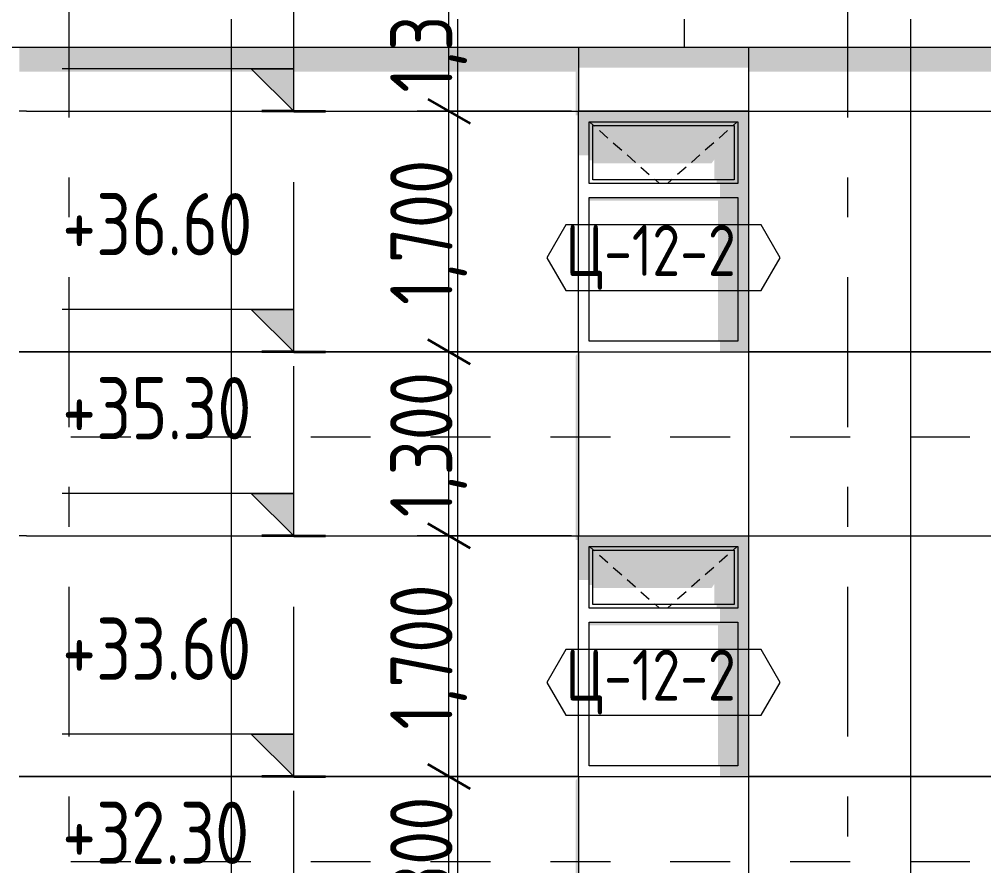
# Model space of a CAD drawing. Header units: millimetres. Extents: x 18162 to 7085488, y 72188 to 247925.
# Drawn here: x 5953608 to 5960420, y 124526 to 130506 of the extents above; entities that cross this region are included whole.
import ezdxf
from ezdxf.enums import TextEntityAlignment as Align

# ---------------------------------------------------------------- set-up
doc = ezdxf.new("R2010")
doc.units = ezdxf.units.MM
doc.header["$MEASUREMENT"] = 0
doc.linetypes.add('Dashed', pattern=[423.333333, 211.666667, -211.666667])
doc.linetypes.add('Double Dashed', pattern=[1093.611073, 529.166651, -211.666656, 141.111112, -211.666656])
for name, color, linetype in [('Archicad Windows', 7, 'Continuous'), ('Structural - Bearing', 7, 'Continuous'), ('Structural - Grid', 7, 'Continuous')]:
    doc.layers.add(name, color=color, linetype=linetype)
doc.styles.add('GENERATED_STYLE_3', font='', dxfattribs={"width": 0.8})
doc.styles.get('GENERATED_STYLE_3').set_extended_font_data('ISOCPEUR MON')
doc.dimstyles.new('GENERATED_STYLE__32', dxfattribs={"dimtxt": 440.00001, "dimasz": 228, "dimexe": 0.18, "dimexo": 50, "dimgap": 0, "dimtad": 1, "dimdec": 0, "dimzin": 0, "dimdsep": 46, "dimtxsty": 'GENERATED_STYLE_3', "dimblk": 'ARROWHEAD_2', "dimblk1": 'ARROWHEAD_2', "dimblk2": 'ARROWHEAD_2', "dimcen": 0.09, "dimclrd": 13, "dimclre": 13, "dimclrt": 13, "dimadec": 0, "dimazin": 0, "dimtfac": 1, "dimtdec": 4, "dimtmove": 0, "dimatfit": 3, "dimfxl": 1, "dimtolj": 1, "dimtzin": 0, "dimarcsym": 0})

# ---------------------------------------------------------------- blocks, each defined once
blk = doc.blocks.new('*X2865', base_point=(6050603.8, 91556.2))
at = {"layer": 'Structural - Bearing', "color": 8, "linetype": 'Continuous', "lineweight": 13}
for p, q in [((5953658.1, 126856.2), (5953608.1, 126856.2)), ((5953658.1, 125156.2), (5953608.1, 125156.2)), ((5953608.1, 125156.2), (5953658.1, 125156.2))]:
    blk.add_line(p, q, dxfattribs=at)
blk = doc.blocks.new('*X2866', base_point=(6050603.8, 91556.2))
at = {"layer": 'Structural - Bearing', "color": 8, "linetype": 'Continuous', "lineweight": 13}
for p, q in [((5955103.8, 127456.2), (5955103.8, 125156.2)), ((5956703.8, 127456.2), (5956703.8, 125156.2)), ((5953658.1, 126856.2), (5954603.8, 126856.2)), ((5954603.8, 126856.2), (5955103.8, 126856.2)), ((5955103.8, 126856.2), (5956203.8, 126856.2)), ((5956203.8, 126856.2), (5956703.8, 126856.2)), ((5956703.8, 126856.2), (5957558.1, 126856.2)), ((5953658.1, 125156.2), (5954603.8, 125156.2)), ((5954603.8, 125156.2), (5953658.1, 125156.2)), ((5955103.8, 125156.2), (5954603.8, 125156.2)), ((5954603.8, 125156.2), (5955103.8, 125156.2)), ((5955103.8, 125156.2), (5956203.8, 125156.2)), ((5955103.8, 125156.2), (5955103.8, 124556.2)), ((5956203.8, 125156.2), (5955103.8, 125156.2)), ((5956703.8, 125156.2), (5956203.8, 125156.2)), ((5956203.8, 125156.2), (5956703.8, 125156.2)), ((5956703.8, 125156.2), (5957558.1, 125156.2)), ((5956703.8, 125156.2), (5956703.8, 124556.2)), ((5957558.1, 125156.2), (5956703.8, 125156.2)), ((5955103.8, 124556.2), (5955103.8, 124456.2)), ((5956703.8, 124556.2), (5956703.8, 124456.2))]:
    blk.add_line(p, q, dxfattribs=at)
blk = doc.blocks.new('*X2867', base_point=(6050603.8, 91556.2))
at = {"layer": 'Structural - Bearing', "color": 8, "linetype": 'Continuous', "lineweight": 13}
for p, q in [((5959903.8, 127456.2), (5959903.8, 125156.2)), ((5958758.1, 126856.2), (5959403.8, 126856.2)), ((5959403.8, 126856.2), (5959903.8, 126856.2)), ((5959903.8, 126856.2), (5960558.1, 126856.2)), ((5958758.1, 125156.2), (5959403.8, 125156.2)), ((5959403.8, 125156.2), (5958758.1, 125156.2)), ((5959903.8, 125156.2), (5959403.8, 125156.2)), ((5959403.8, 125156.2), (5959903.8, 125156.2)), ((5959903.8, 125156.2), (5960558.1, 125156.2)), ((5959903.8, 125156.2), (5959903.8, 124556.2)), ((5960558.1, 125156.2), (5959903.8, 125156.2)), ((5959903.8, 124556.2), (5959903.8, 124456.2))]:
    blk.add_line(p, q, dxfattribs=at)
blk = doc.blocks.new('*X2872', base_point=(6050603.8, 91556.2))
at = {"layer": 'Structural - Bearing', "color": 8, "linetype": 'Continuous', "lineweight": 13}
for p, q in [((5953658.1, 129856.2), (5953608.1, 129856.2)), ((5953658.1, 128156.2), (5953608.1, 128156.2)), ((5953608.1, 128156.2), (5953658.1, 128156.2))]:
    blk.add_line(p, q, dxfattribs=at)
blk = doc.blocks.new('*X2873', base_point=(6050603.8, 91556.2))
at = {"layer": 'Structural - Bearing', "color": 8, "linetype": 'Continuous', "lineweight": 13}
for p, q in [((5955103.8, 130306.2), (5955103.8, 128156.2)), ((5956703.8, 130306.2), (5956703.8, 128156.2)), ((5953658.1, 129856.2), (5954603.8, 129856.2)), ((5954603.8, 129856.2), (5955103.8, 129856.2)), ((5955103.8, 129856.2), (5956203.8, 129856.2)), ((5956203.8, 129856.2), (5956703.8, 129856.2)), ((5956703.8, 129856.2), (5957558.1, 129856.2)), ((5953658.1, 128156.2), (5954603.8, 128156.2)), ((5954603.8, 128156.2), (5953658.1, 128156.2)), ((5955103.8, 128156.2), (5954603.8, 128156.2)), ((5954603.8, 128156.2), (5955103.8, 128156.2)), ((5955103.8, 128156.2), (5956203.8, 128156.2)), ((5955103.8, 128156.2), (5955103.8, 127556.2)), ((5956203.8, 128156.2), (5955103.8, 128156.2)), ((5956703.8, 128156.2), (5956203.8, 128156.2)), ((5956203.8, 128156.2), (5956703.8, 128156.2)), ((5956703.8, 128156.2), (5957558.1, 128156.2)), ((5956703.8, 128156.2), (5956703.8, 127556.2)), ((5957558.1, 128156.2), (5956703.8, 128156.2)), ((5955103.8, 127556.2), (5955103.8, 127456.2)), ((5956703.8, 127556.2), (5956703.8, 127456.2))]:
    blk.add_line(p, q, dxfattribs=at)
blk = doc.blocks.new('*X2874', base_point=(6050603.8, 91556.2))
at = {"layer": 'Structural - Bearing', "color": 8, "linetype": 'Continuous', "lineweight": 13}
for p, q in [((5959903.8, 130306.2), (5959903.8, 128156.2)), ((5958758.1, 129856.2), (5959403.8, 129856.2)), ((5959403.8, 129856.2), (5959903.8, 129856.2)), ((5959903.8, 129856.2), (5960558.1, 129856.2)), ((5958758.1, 128156.2), (5959403.8, 128156.2)), ((5959403.8, 128156.2), (5958758.1, 128156.2)), ((5959903.8, 128156.2), (5959403.8, 128156.2)), ((5959403.8, 128156.2), (5959903.8, 128156.2)), ((5959903.8, 128156.2), (5960558.1, 128156.2)), ((5959903.8, 128156.2), (5959903.8, 127556.2)), ((5960558.1, 128156.2), (5959903.8, 128156.2)), ((5959903.8, 127556.2), (5959903.8, 127456.2))]:
    blk.add_line(p, q, dxfattribs=at)
blk = doc.blocks.new('*X2879', base_point=(6050603.8, 91556.2))
at = {"layer": 'Structural - Bearing', "color": 8, "linetype": 'Continuous', "lineweight": 13}
for p, q in [((5955103.8, 130506.2), (5955103.8, 130306.2)), ((5956703.8, 130506.2), (5956703.8, 130306.2)), ((5958303.8, 130506.2), (5958303.8, 130306.2)), ((5959903.8, 130506.2), (5959903.8, 130306.2))]:
    blk.add_line(p, q, dxfattribs=at)
blk = doc.blocks.new('*X2885', base_point=(6050603.8, 91556.2))
at = {"layer": 'Structural - Bearing', "color": 7, "linetype": 'Continuous', "lineweight": 9}
for p, q in [((5957803.8, 129856.2), (5957558.1, 129856.2)), ((5958758.1, 129856.2), (5957803.8, 129856.2))]:
    blk.add_line(p, q, dxfattribs=at)
blk = doc.blocks.new('*D3036', base_point=(6050603.8, 91556.2))
at = {"color": 12, "linetype": 'Continuous', "lineweight": 35}
for p, q in [((5956492.8, 125242.8), (5956792.8, 125069.6)), ((5956492.8, 123942.8), (5956792.8, 123769.6))]:
    blk.add_line(p, q, dxfattribs=at)
at = {"color": 13, "linetype": 'Continuous', "lineweight": 13}
for p, q in [((5957508.1, 125156.2), (5956417.8, 125156.2)), ((5956642.8, 123856.2), (5956642.8, 125156.2)), ((5957508.1, 123856.2), (5956417.8, 123856.2))]:
    blk.add_line(p, q, dxfattribs=at)
at = {"color": 13, "lineweight": 13, "insert": (5956770.3, 123988), "char_height": 440, "attachment_point": 7, "rotation": 90, "style": 'GENERATED_STYLE_3'}
blk.add_mtext('\\A1;{\\pql;\\fISOCPEUR MON|b0|i0|c0|p0;\\W0.800000;1,300}', dxfattribs=at)
blk = doc.blocks.new('ARROWHEAD_2')
at = {"color": 0, "linetype": 'Continuous', "lineweight": 0}
for p, q in [((-0.378, -0.655), (0.378, 0.655)), ((0, 0), (-1, 0))]:
    blk.add_line(p, q, dxfattribs=at)
blk = doc.blocks.new('*D3037', base_point=(6050603.8, 91556.2))
at = {"color": 12, "linetype": 'Continuous', "lineweight": 35}
for p, q in [((5956492.8, 126942.8), (5956792.8, 126769.6)), ((5956492.8, 125242.8), (5956792.8, 125069.6))]:
    blk.add_line(p, q, dxfattribs=at)
at = {"color": 13, "linetype": 'Continuous', "lineweight": 13}
for p, q in [((5957508.1, 126856.2), (5956417.8, 126856.2)), ((5956642.8, 125156.2), (5956642.8, 126856.2)), ((5957508.1, 125156.2), (5956417.8, 125156.2))]:
    blk.add_line(p, q, dxfattribs=at)
at = {"color": 13, "lineweight": 13, "insert": (5956770.3, 125488), "char_height": 440, "attachment_point": 7, "rotation": 90, "style": 'GENERATED_STYLE_3'}
blk.add_mtext('\\A1;{\\pql;\\fISOCPEUR MON|b0|i0|c0|p0;\\W0.800000;1,700}', dxfattribs=at)
blk = doc.blocks.new('*D3038', base_point=(6050603.8, 91556.2))
at = {"color": 12, "linetype": 'Continuous', "lineweight": 35}
for p, q in [((5956492.8, 128242.8), (5956792.8, 128069.6)), ((5956492.8, 126942.8), (5956792.8, 126769.6))]:
    blk.add_line(p, q, dxfattribs=at)
at = {"color": 13, "linetype": 'Continuous', "lineweight": 13}
for p, q in [((5957508.1, 128156.2), (5956417.8, 128156.2)), ((5956642.8, 126856.2), (5956642.8, 128156.2)), ((5957508.1, 126856.2), (5956417.8, 126856.2))]:
    blk.add_line(p, q, dxfattribs=at)
at = {"color": 13, "lineweight": 13, "insert": (5956770.3, 126988), "char_height": 440, "attachment_point": 7, "rotation": 90, "style": 'GENERATED_STYLE_3'}
blk.add_mtext('\\A1;{\\pql;\\fISOCPEUR MON|b0|i0|c0|p0;\\W0.800000;1,300}', dxfattribs=at)
blk = doc.blocks.new('*D3039', base_point=(6050603.8, 91556.2))
at = {"color": 12, "linetype": 'Continuous', "lineweight": 35}
for p, q in [((5956492.8, 129942.8), (5956792.8, 129769.6)), ((5956492.8, 128242.8), (5956792.8, 128069.6))]:
    blk.add_line(p, q, dxfattribs=at)
at = {"color": 13, "linetype": 'Continuous', "lineweight": 13}
for p, q in [((5957508.1, 129856.2), (5956417.8, 129856.2)), ((5956642.8, 128156.2), (5956642.8, 129856.2)), ((5957508.1, 128156.2), (5956417.8, 128156.2))]:
    blk.add_line(p, q, dxfattribs=at)
at = {"color": 13, "lineweight": 13, "insert": (5956770.3, 128488), "char_height": 440, "attachment_point": 7, "rotation": 90, "style": 'GENERATED_STYLE_3'}
blk.add_mtext('\\A1;{\\pql;\\fISOCPEUR MON|b0|i0|c0|p0;\\W0.800000;1,700}', dxfattribs=at)
blk = doc.blocks.new('*D3040', base_point=(6050603.8, 91556.2))
at = {"color": 12, "linetype": 'Continuous', "lineweight": 35}
for p, q in [((5956492.8, 131242.8), (5956792.8, 131069.6)), ((5956492.8, 129942.8), (5956792.8, 129769.6))]:
    blk.add_line(p, q, dxfattribs=at)
at = {"color": 13, "linetype": 'Continuous', "lineweight": 13}
for p, q in [((5957508.1, 131156.2), (5956417.8, 131156.2)), ((5956642.8, 129856.2), (5956642.8, 131156.2)), ((5957508.1, 129856.2), (5956417.8, 129856.2))]:
    blk.add_line(p, q, dxfattribs=at)
at = {"color": 13, "lineweight": 13, "insert": (5956770.3, 129988), "char_height": 440, "attachment_point": 7, "rotation": 90, "style": 'GENERATED_STYLE_3'}
blk.add_mtext('\\A1;{\\pql;\\fISOCPEUR MON|b0|i0|c0|p0;\\W0.800000;1,300}', dxfattribs=at)
blk = doc.blocks.new('Label_256_3', base_point=(5958158.1, 125587.1))
at = {"color": 13, "linetype": 'Continuous', "lineweight": 13, "flags": 128}
blk.add_lwpolyline([(5957334.2, 125821.3), (5957468.3, 125589.1), (5958847.9, 125589.1), (5958982, 125821.3), (5958847.9, 126053.6), (5957468.3, 126053.6)], close=True, dxfattribs=at)
at = {"color": 13, "lineweight": 13, "insert": (5957468.3, 126052.9), "char_height": 360, "attachment_point": 1, "style": 'GENERATED_STYLE_3'}
blk.add_mtext('\\A1;{\\pql;\\pt0,253000;\\fISOCPEUR MON|b0|i0|c0|p0;\\W0.800000;Ц-12-2\\fISOCPEUR MON|b0|i0|c0|p0;\\W0.800000;\\A1{\\H.66x;\\S^  ;}\\fISOCPEUR MON|b0|i0|c0|p0;\\W0.800000;\\fISOCPEUR MON|b0|i0|c0|p0;\\W0.800000;\\A1{\\H.66x;\\S^  ;}\\fISOCPEUR MON|b0|i0|c0|p0;\\W0.800000; \\fISOCPEUR MON|b0|i0|c0|p0;\\W0.800000;\\fISOCPEUR MON|b0|i0|c0|p0;\\W0.800000;\\fISOCPEUR MON|b0|i0|c0|p0;\\W0.800000;\\fISOCPEUR MON|b0|i0|c0|p0;\\W0.800000;\\fISOCPEUR MON|b0|i0|c0|p0;\\W0.800000;\\fISOCPEUR MON|b0|i0|c0|p0;\\W0.800000;\\fISOCPEUR MON|b0|i0|c0|p0;\\W0.800000;\\fISOCPEUR MON|b0|i0|c0|p0;\\W0.800000;\\fISOCPEUR MON|b0|i0|c0|p0;\\W0.800000;\\fISOCPEUR MON|b0|i0|c0|p0;\\W0.800000;\\fISOCPEUR MON|b0|i0|c0|p0;\\W0.800000;\\fISOCPEUR MON|b0|i0|c0|p0;\\W0.800000;\\fISOCPEUR MON|b0|i0|c0|p0;\\W0.800000;\\fISOCPEUR MON|b0|i0|c0|p0;\\W0.800000;\\fISOCPEUR MON|b0|i0|c0|p0;\\W0.800000;\\fISOCPEUR MON|b0|i0|c0|p0;\\W0.800000;\\fISOCPEUR MON|b0|i0|c0|p0;\\W0.800000;\\fISOCPEUR MON|b0|i0|c0|p0;\\W0.800000;\\fISOCPEUR MON|b0|i0|c0|p0;\\W0.800000;\\fISOCPEUR MON|b0|i0|c0|p0;\\W0.800000;\\fISOCPEUR MON|b0|i0|c0|p0;\\W0.800000;\\fISOCPEUR MON|b0|i0|c0|p0;\\W0.800000;\\fISOCPEUR MON|b0|i0|c0|p0;\\W0.800000;\\fISOCPEUR MON|b0|i0|c0|p0;\\W0.800000;\\fISOCPEUR MON|b0|i0|c0|p0;\\W0.800000;\\fISOCPEUR MON|b0|i0|c0|p0;\\W0.800000;\\fISOCPEUR MON|b0|i0|c0|p0;\\W0.800000;\\fISOCPEUR MON|b0|i0|c0|p0;\\W0.800000;\\fISOCPEUR MON|b0|i0|c0|p0;\\W0.800000;\\fISOCPEUR MON|b0|i0|c0|p0;\\W0.800000;\\fISOCPEUR MON|b0|i0|c0|p0;\\W0.800000;\\fISOCPEUR MON|b0|i0|c0|p0;\\W0.800000;\\fISOCPEUR MON|b0|i0|c0|p0;\\W0.800000;\\fISOCPEUR MON|b0|i0|c0|p0;\\W0.800000;\\fISOCPEUR MON|b0|i0|c0|p0;\\W0.800000;\\fISOCPEUR MON|b0|i0|c0|p0;\\W0.800000;\\fISOCPEUR MON|b0|i0|c0|p0;\\W0.800000;\\fISOCPEUR MON|b0|i0|c0|p0;\\W0.800000;\\fISOCPEUR MON|b0|i0|c0|p0;\\W0.800000;\\fISOCPEUR MON|b0|i0|c0|p0;\\W0.800000;\\fISOCPEUR MON|b0|i0|c0|p0;\\W0.800000;\\fISOCPEUR MON|b0|i0|c0|p0;\\W0.800000;\\fISOCPEUR MON|b0|i0|c0|p0;\\W0.800000;}', dxfattribs=at)
blk = doc.blocks.new('Label_258_3', base_point=(5958158.1, 128587.1))
at = {"color": 13, "linetype": 'Continuous', "lineweight": 13, "flags": 128}
blk.add_lwpolyline([(5957334.2, 128821.3), (5957468.3, 128589.1), (5958847.9, 128589.1), (5958982, 128821.3), (5958847.9, 129053.6), (5957468.3, 129053.6)], close=True, dxfattribs=at)
at = {"color": 13, "lineweight": 13, "insert": (5957468.3, 129052.9), "char_height": 360, "attachment_point": 1, "style": 'GENERATED_STYLE_3'}
blk.add_mtext('\\A1;{\\pql;\\pt0,253000;\\fISOCPEUR MON|b0|i0|c0|p0;\\W0.800000;Ц-12-2\\fISOCPEUR MON|b0|i0|c0|p0;\\W0.800000;\\A1{\\H.66x;\\S^  ;}\\fISOCPEUR MON|b0|i0|c0|p0;\\W0.800000;\\fISOCPEUR MON|b0|i0|c0|p0;\\W0.800000;\\A1{\\H.66x;\\S^  ;}\\fISOCPEUR MON|b0|i0|c0|p0;\\W0.800000; \\fISOCPEUR MON|b0|i0|c0|p0;\\W0.800000;\\fISOCPEUR MON|b0|i0|c0|p0;\\W0.800000;\\fISOCPEUR MON|b0|i0|c0|p0;\\W0.800000;\\fISOCPEUR MON|b0|i0|c0|p0;\\W0.800000;\\fISOCPEUR MON|b0|i0|c0|p0;\\W0.800000;\\fISOCPEUR MON|b0|i0|c0|p0;\\W0.800000;\\fISOCPEUR MON|b0|i0|c0|p0;\\W0.800000;\\fISOCPEUR MON|b0|i0|c0|p0;\\W0.800000;\\fISOCPEUR MON|b0|i0|c0|p0;\\W0.800000;\\fISOCPEUR MON|b0|i0|c0|p0;\\W0.800000;\\fISOCPEUR MON|b0|i0|c0|p0;\\W0.800000;\\fISOCPEUR MON|b0|i0|c0|p0;\\W0.800000;\\fISOCPEUR MON|b0|i0|c0|p0;\\W0.800000;\\fISOCPEUR MON|b0|i0|c0|p0;\\W0.800000;\\fISOCPEUR MON|b0|i0|c0|p0;\\W0.800000;\\fISOCPEUR MON|b0|i0|c0|p0;\\W0.800000;\\fISOCPEUR MON|b0|i0|c0|p0;\\W0.800000;\\fISOCPEUR MON|b0|i0|c0|p0;\\W0.800000;\\fISOCPEUR MON|b0|i0|c0|p0;\\W0.800000;\\fISOCPEUR MON|b0|i0|c0|p0;\\W0.800000;\\fISOCPEUR MON|b0|i0|c0|p0;\\W0.800000;\\fISOCPEUR MON|b0|i0|c0|p0;\\W0.800000;\\fISOCPEUR MON|b0|i0|c0|p0;\\W0.800000;\\fISOCPEUR MON|b0|i0|c0|p0;\\W0.800000;\\fISOCPEUR MON|b0|i0|c0|p0;\\W0.800000;\\fISOCPEUR MON|b0|i0|c0|p0;\\W0.800000;\\fISOCPEUR MON|b0|i0|c0|p0;\\W0.800000;\\fISOCPEUR MON|b0|i0|c0|p0;\\W0.800000;\\fISOCPEUR MON|b0|i0|c0|p0;\\W0.800000;\\fISOCPEUR MON|b0|i0|c0|p0;\\W0.800000;\\fISOCPEUR MON|b0|i0|c0|p0;\\W0.800000;\\fISOCPEUR MON|b0|i0|c0|p0;\\W0.800000;\\fISOCPEUR MON|b0|i0|c0|p0;\\W0.800000;\\fISOCPEUR MON|b0|i0|c0|p0;\\W0.800000;\\fISOCPEUR MON|b0|i0|c0|p0;\\W0.800000;\\fISOCPEUR MON|b0|i0|c0|p0;\\W0.800000;\\fISOCPEUR MON|b0|i0|c0|p0;\\W0.800000;\\fISOCPEUR MON|b0|i0|c0|p0;\\W0.800000;\\fISOCPEUR MON|b0|i0|c0|p0;\\W0.800000;\\fISOCPEUR MON|b0|i0|c0|p0;\\W0.800000;\\fISOCPEUR MON|b0|i0|c0|p0;\\W0.800000;\\fISOCPEUR MON|b0|i0|c0|p0;\\W0.800000;\\fISOCPEUR MON|b0|i0|c0|p0;\\W0.800000;}', dxfattribs=at)
blk = doc.blocks.new('Standard grid marker[380]_3', base_point=(5953958.1, 151556.2))
at = {"layer": 'Structural - Grid', "color": 13, "linetype": 'Double Dashed', "lineweight": 13, "ltscale": 2}
blk.add_line((5953958.1, 150556.2), (5953958.1, 87056.2), dxfattribs=at)
at = {"layer": 'Structural - Grid', "color": 13, "lineweight": 13, "style": 'GENERATED_STYLE_3'}
blk.add_attdef('AC_MarkerText_1', text='', height=500, rotation=360, dxfattribs=at).set_placement((5953958.1, 85706.2), align=Align.TOP_CENTER)
blk = doc.blocks.new('Standard grid marker[381]_3', base_point=(5959458.1, 151556.2))
at = {"layer": 'Structural - Grid', "color": 13, "linetype": 'Double Dashed', "lineweight": 13, "ltscale": 2}
blk.add_line((5959458.1, 150556.2), (5959458.1, 87056.2), dxfattribs=at)
at = {"layer": 'Structural - Grid', "color": 13, "lineweight": 13, "style": 'GENERATED_STYLE_3'}
blk.add_attdef('AC_MarkerText_1', text='', height=500, rotation=360, dxfattribs=at).set_placement((5959458.1, 85706.2), align=Align.TOP_CENTER)

msp = doc.modelspace()

# ---------------------------------------------------------------- hatches: boundary and pattern name
at = {"linetype": 'Continuous', "lineweight": 13}
for points in [[(5955546.2, 129856.2), (5955546.2, 130156.2), (5955246.2, 130156.2)], [(5955546.2, 128156.2), (5955546.2, 128456.2), (5955246.2, 128456.2)], [(5955546.2, 126856.2), (5955546.2, 127156.2), (5955246.2, 127156.2)], [(5955546.2, 125156.2), (5955546.2, 125456.2), (5955246.2, 125456.2)]]:
    msp.add_hatch(color=13, dxfattribs=at).paths.add_polyline_path(points)
at = {"layer": 'Archicad Windows', "linetype": 'Continuous', "lineweight": 0}
for points in [[(5957558.1, 129856.2), (5957558.1, 129781.2), (5957633.1, 129781.2), (5958683.1, 129781.2), (5958758.1, 129781.2), (5958758.1, 129856.2)], [(5957633.1, 129781.2), (5957558.1, 129781.2), (5957558.1, 129545), (5957633.1, 129545)], [(5957633.1, 129781.2), (5957633.1, 129756.2), (5957658.1, 129756.2), (5958658.1, 129756.2), (5958683.1, 129756.2), (5958683.1, 129781.2)], [(5958758.1, 128231.2), (5958758.1, 129781.2), (5958683.1, 129781.2), (5958683.1, 129346.2), (5958683.1, 129246.2), (5958683.1, 128231.2)], [(5957658.1, 129756.2), (5957633.1, 129756.2), (5957633.1, 129509.7), (5957658.1, 129509.7)], [(5957658.1, 129756.2), (5957658.1, 129488.5), (5958498.1, 129488.5), (5958518.1, 129516.8), (5958518.1, 129371.2), (5958658.1, 129371.2), (5958658.1, 129756.2)], [(5958658.1, 129756.2), (5958658.1, 129371.2), (5958683.1, 129371.2), (5958683.1, 129756.2)], [(5958683.1, 129371.2), (5958533.1, 129371.2), (5958533.1, 129346.2), (5958683.1, 129346.2)], [(5958558.1, 129346.2), (5958558.1, 129246.2), (5958683.1, 129246.2), (5958683.1, 129346.2)], [(5957633.1, 129246.2), (5957633.1, 129225), (5958543.1, 129225), (5958543.1, 128231.2), (5958683.1, 128231.2), (5958683.1, 129246.2)], [(5958758.1, 128231.2), (5958558.1, 128231.2), (5958558.1, 128156.2), (5958758.1, 128156.2)], [(5957558.1, 126856.2), (5957558.1, 126781.2), (5957633.1, 126781.2), (5958683.1, 126781.2), (5958758.1, 126781.2), (5958758.1, 126856.2)], [(5957558.1, 126781.2), (5957558.1, 126545), (5957633.1, 126545), (5957633.1, 126781.2)], [(5957633.1, 126781.2), (5957633.1, 126756.2), (5957658.1, 126756.2), (5958658.1, 126756.2), (5958683.1, 126756.2), (5958683.1, 126781.2)], [(5958758.1, 125231.2), (5958758.1, 126781.2), (5958683.1, 126781.2), (5958683.1, 126346.2), (5958683.1, 126246.2), (5958683.1, 125231.2)], [(5957658.1, 126756.2), (5957633.1, 126756.2), (5957633.1, 126509.7), (5957658.1, 126509.7)], [(5957658.1, 126488.5), (5958498.1, 126488.5), (5958518.1, 126516.8), (5958518.1, 126371.2), (5958658.1, 126371.2), (5958658.1, 126756.2), (5957658.1, 126756.2)], [(5958658.1, 126756.2), (5958658.1, 126371.2), (5958683.1, 126371.2), (5958683.1, 126756.2)], [(5958683.1, 126371.2), (5958533.1, 126371.2), (5958533.1, 126346.2), (5958683.1, 126346.2)], [(5958558.1, 126346.2), (5958558.1, 126246.2), (5958683.1, 126246.2), (5958683.1, 126346.2)], [(5957633.1, 126246.2), (5957633.1, 126225), (5958543.1, 126225), (5958543.1, 125231.2), (5958683.1, 125231.2), (5958683.1, 126246.2)], [(5958758.1, 125231.2), (5958558.1, 125231.2), (5958558.1, 125156.2), (5958758.1, 125156.2)]]:
    msp.add_hatch(color=49, dxfattribs=at).paths.add_polyline_path(points)
at = {"layer": 'Structural - Bearing', "linetype": 'Continuous', "lineweight": 0}
for points in [[(5953608.1, 130306.2), (5953608.1, 130135.9), (5953658.1, 130135.9), (5953658.1, 130306.2)], [(5953658.1, 130306.2), (5953658.1, 130135.9), (5957538.1, 130135.9), (5957538.1, 129827.9), (5957558.1, 129827.9), (5957558.1, 130306.2)], [(5957558.1, 130306.2), (5957558.1, 130164.2), (5958758.1, 130164.2), (5958758.1, 130306.2)], [(5958758.1, 130135.9), (5962513.1, 130135.9), (5962513.1, 129887.7), (5962525.7, 129875.1), (5962525.7, 129856.2), (5962758.1, 129856.2), (5962758.1, 128156.2), (5962513.1, 128156.2), (5962513.1, 128017.7), (5962525.7, 128005.1), (5962525.7, 127975.5), (5962513.1, 127957.7), (5962513.1, 127456.2), (5963758.1, 127456.2), (5963758.1, 127506.2), (5966994, 127506.2), (5967008.1, 127526.2), (5963808.1, 127526.2), (5963808.1, 127586.2), (5963795.7, 127586.2), (5963795.7, 130216.2), (5963808.1, 130216.2), (5963808.1, 130276.2), (5967008.1, 130276.2), (5967008.1, 130216.2), (5967020.5, 130216.2), (5967020.5, 130135.9), (5972308, 130135.9), (5972308.1, 130136.1), (5972308.1, 130306.2), (5966990.5, 130306.2), (5963758.1, 130306.2), (5958758.1, 130306.2)], [(5957538.1, 128127.9), (5957538.1, 127456.2), (5957558.1, 127456.2), (5957558.1, 128156.2)], [(5957538.1, 126827.9), (5957558.1, 126827.9), (5957558.1, 127456.2), (5957538.1, 127456.2)], [(5957558.1, 125156.2), (5957538.1, 125127.9), (5957538.1, 124456.2), (5957558.1, 124456.2)]]:
    msp.add_hatch(color=49, dxfattribs=at).paths.add_polyline_path(points)

# ---------------------------------------------------------------- linework, layer by layer
at = {"color": 13, "linetype": 'Continuous', "lineweight": 13}
for p, q in [((5955546.2, 129856.2), (5955546.2, 131056.2)), ((5955546.2, 130156.2), (5953911.3, 130156.2)), ((5955546.2, 129856.2), (5955246.2, 130156.2)), ((5955246.2, 130156.2), (5955546.2, 130156.2)), ((5955546.2, 128156.2), (5955546.2, 129356.2)), ((5955546.2, 128456.2), (5953911.3, 128456.2)), ((5955546.2, 128156.2), (5955246.2, 128456.2)), ((5955246.2, 128456.2), (5955546.2, 128456.2)), ((5955546.2, 126856.2), (5955546.2, 128056.2)), ((5955546.2, 127156.2), (5953911.3, 127156.2)), ((5955546.2, 126856.2), (5955246.2, 127156.2)), ((5955246.2, 127156.2), (5955546.2, 127156.2)), ((5955546.2, 125156.2), (5955546.2, 126356.2)), ((5955546.2, 125456.2), (5953911.3, 125456.2)), ((5955546.2, 125156.2), (5955246.2, 125456.2)), ((5955246.2, 125456.2), (5955546.2, 125456.2)), ((5955546.2, 123856.2), (5955546.2, 125056.2))]:
    msp.add_line(p, q, dxfattribs=at)
at = {"color": 12, "linetype": 'Continuous', "lineweight": 35}
for p, q in [((5955546.2, 129856.2), (5955321.2, 129856.2)), ((5955546.2, 129856.2), (5955771.2, 129856.2)), ((5955546.2, 128156.2), (5955321.2, 128156.2)), ((5955546.2, 128156.2), (5955771.2, 128156.2)), ((5955546.2, 126856.2), (5955321.2, 126856.2)), ((5955546.2, 126856.2), (5955771.2, 126856.2)), ((5955546.2, 125156.2), (5955321.2, 125156.2)), ((5955546.2, 125156.2), (5955771.2, 125156.2))]:
    msp.add_line(p, q, dxfattribs=at)
at = {"color": 8, "linetype": 'Dashed', "lineweight": 13, "ltscale": 2}
for p, q in [((5948046.5, 127556.2), (5978885, 127556.2)), ((5948046.5, 124556.2), (5978885, 124556.2))]:
    msp.add_line(p, q, dxfattribs=at)
at = {"layer": 'Archicad Windows', "color": 7, "linetype": 'Continuous', "lineweight": 13}
for p, q in [((5957558.1, 128156.2), (5957558.1, 129856.2)), ((5958758.1, 129856.2), (5958758.1, 128156.2)), ((5957558.1, 125156.2), (5957558.1, 126856.2)), ((5958758.1, 126856.2), (5958758.1, 125156.2))]:
    msp.add_line(p, q, dxfattribs=at)
at = {"layer": 'Archicad Windows', "color": 7, "linetype": 'Continuous', "lineweight": 9}
for p, q in [((5957633.1, 129346.2), (5957633.1, 129781.2)), ((5957633.1, 129781.2), (5958683.1, 129781.2)), ((5957636.5, 129781.2), (5957664.8, 129756.2)), ((5958679.8, 129781.2), (5958651.4, 129756.2)), ((5958683.1, 129781.2), (5958683.1, 129346.2)), ((5957658.1, 129371.2), (5957658.1, 129756.2)), ((5957658.1, 129756.2), (5958658.1, 129756.2)), ((5957664.8, 129756.2), (5957668.1, 129753.3)), ((5957705.6, 129720.2), (5957765.6, 129667.3)), ((5958610.6, 129720.2), (5958550.6, 129667.3)), ((5958651.4, 129756.2), (5958648.1, 129753.3)), ((5958658.1, 129756.2), (5958658.1, 129371.2)), ((5957803.1, 129634.2), (5957863.1, 129581.3)), ((5958513.1, 129634.2), (5958453.1, 129581.3)), ((5957900.6, 129548.2), (5957960.6, 129495.3)), ((5958415.6, 129548.2), (5958355.6, 129495.3)), ((5957998.1, 129462.3), (5958058.1, 129409.3)), ((5958318.1, 129462.3), (5958258.1, 129409.3)), ((5958658.1, 129371.2), (5957658.1, 129371.2)), ((5958095.6, 129376.3), (5958098.1, 129374.1)), ((5958098.1, 129374.1), (5958101.4, 129371.2)), ((5958101.4, 129371.2), (5958129.8, 129346.2)), ((5958214.8, 129371.2), (5958186.5, 129346.2)), ((5958218.1, 129374.1), (5958214.8, 129371.2)), ((5958220.6, 129376.3), (5958218.1, 129374.1)), ((5958683.1, 129346.2), (5957633.1, 129346.2)), ((5957633.1, 128231.2), (5957633.1, 129246.2)), ((5957633.1, 129246.2), (5958683.1, 129246.2)), ((5958683.1, 129246.2), (5958683.1, 128231.2)), ((5958683.1, 128231.2), (5957633.1, 128231.2)), ((5957633.1, 126346.2), (5957633.1, 126781.2)), ((5957633.1, 126781.2), (5958683.1, 126781.2)), ((5957636.5, 126781.2), (5957664.8, 126756.2)), ((5958679.8, 126781.2), (5958651.4, 126756.2)), ((5958683.1, 126781.2), (5958683.1, 126346.2)), ((5957658.1, 126371.2), (5957658.1, 126756.2)), ((5957658.1, 126756.2), (5958658.1, 126756.2)), ((5957664.8, 126756.2), (5957668.1, 126753.3)), ((5957705.6, 126720.2), (5957765.6, 126667.3)), ((5958610.6, 126720.2), (5958550.6, 126667.3)), ((5958651.4, 126756.2), (5958648.1, 126753.3)), ((5958658.1, 126756.2), (5958658.1, 126371.2)), ((5957803.1, 126634.2), (5957863.1, 126581.3)), ((5958513.1, 126634.2), (5958453.1, 126581.3)), ((5957900.6, 126548.2), (5957960.6, 126495.3)), ((5958415.6, 126548.2), (5958355.6, 126495.3)), ((5957998.1, 126462.3), (5958058.1, 126409.3)), ((5958318.1, 126462.3), (5958258.1, 126409.3)), ((5958658.1, 126371.2), (5957658.1, 126371.2)), ((5958095.6, 126376.3), (5958098.1, 126374.1)), ((5958098.1, 126374.1), (5958101.4, 126371.2)), ((5958101.4, 126371.2), (5958129.8, 126346.2)), ((5958214.8, 126371.2), (5958186.5, 126346.2)), ((5958218.1, 126374.1), (5958214.8, 126371.2)), ((5958220.6, 126376.3), (5958218.1, 126374.1)), ((5958683.1, 126346.2), (5957633.1, 126346.2)), ((5957633.1, 125231.2), (5957633.1, 126246.2)), ((5957633.1, 126246.2), (5958683.1, 126246.2)), ((5958683.1, 126246.2), (5958683.1, 125231.2)), ((5958683.1, 125231.2), (5957633.1, 125231.2))]:
    msp.add_line(p, q, dxfattribs=at)
at = {"layer": 'Structural - Bearing', "color": 7, "linetype": 'Continuous', "lineweight": 13}
for p, q in [((5963758.1, 130306.2), (5953488.4, 130306.2)), ((5957558.1, 130306.2), (5957558.1, 129856.2)), ((5958758.1, 130306.2), (5958758.1, 129856.2)), ((5957558.1, 129856.2), (5958758.1, 129856.2)), ((5957558.1, 128156.2), (5958758.1, 128156.2)), ((5957558.1, 128156.2), (5957558.1, 126856.2)), ((5958758.1, 128156.2), (5958758.1, 126856.2)), ((5957558.1, 126856.2), (5958758.1, 126856.2)), ((5957558.1, 125156.2), (5958758.1, 125156.2)), ((5957558.1, 125156.2), (5957558.1, 123856.2)), ((5958758.1, 125156.2), (5958758.1, 123856.2))]:
    msp.add_line(p, q, dxfattribs=at)

# ---------------------------------------------------------------- block references
at = {"color": 12, "linetype": 'Continuous', "lineweight": 13}
for name, p in [('Label_258_3', (5958158.1, 128587.1)), ('Label_256_3', (5958158.1, 125587.1))]:
    msp.add_blockref(name, p, dxfattribs=at)
at = {"layer": 'Structural - Bearing', "lineweight": 0}
for name in ['*X2879', '*X2873', '*X2874', '*X2872', '*X2885', '*X2866', '*X2867', '*X2865']:
    msp.add_blockref(name, (6050603.8, 91556.2), dxfattribs=at)
at = {"layer": 'Structural - Grid', "color": 13, "linetype": 'Continuous', "lineweight": 13}
for name, p in [('Standard grid marker[380]_3', (5953958.1, 151556.2)), ('Standard grid marker[381]_3', (5959458.1, 151556.2))]:
    msp.add_blockref(name, p, dxfattribs=at)

# ---------------------------------------------------------------- texts
at = {"color": 13, "lineweight": 13, "char_height": 440, "attachment_point": 7, "style": 'GENERATED_STYLE_3'}
for s, insert in [('\\A1;{\\pql;\\fISOCPEUR MON|b0|i0|c0|p0;\\W0.800000;+36.60}', (5953911.3, 128838.4)), ('\\A1;{\\pql;\\fISOCPEUR MON|b0|i0|c0|p0;\\W0.800000;+35.30}', (5953911.3, 127538.4)), ('\\A1;{\\pql;\\fISOCPEUR MON|b0|i0|c0|p0;\\W0.800000;+33.60}', (5953911.3, 125838.4)), ('\\A1;{\\pql;\\fISOCPEUR MON|b0|i0|c0|p0;\\W0.800000;+32.30}', (5953911.3, 124538.4))]:
    msp.add_mtext(s, dxfattribs=dict(at, insert=insert))

# ---------------------------------------------------------------- dimensions: what is measured, and where the dimension line sits
at = {"color": 13, "linetype": 'Continuous', "lineweight": 13}
for base, p1, p2, picture, middle in [((5956642.8, 131156.2), (5957558.1, 129856.2), (5957558.1, 131156.2), '*D3040', (5956334.8, 130725.1)), ((5956642.8, 129856.2), (5957558.1, 128156.2), (5957558.1, 129856.2), '*D3039', (5956334.8, 129225.1)), ((5956642.8, 128156.2), (5957558.1, 126856.2), (5957558.1, 128156.2), '*D3038', (5956334.8, 127725.1)), ((5956642.8, 126856.2), (5957558.1, 125156.2), (5957558.1, 126856.2), '*D3037', (5956334.8, 126225.1)), ((5956642.8, 125156.2), (5957558.1, 123856.2), (5957558.1, 125156.2), '*D3036', (5956334.8, 124725.1))]:
    dim = msp.add_linear_dim(base=base, p1=p1, p2=p2, angle=90, dimstyle='GENERATED_STYLE__32', dxfattribs=at)
    dim.commit()
    dim.dimension.update_dxf_attribs({"geometry": picture, "text_midpoint": middle, "dimtype": 160, "text_rotation": 90})

doc.saveas('drawing.dxf')
